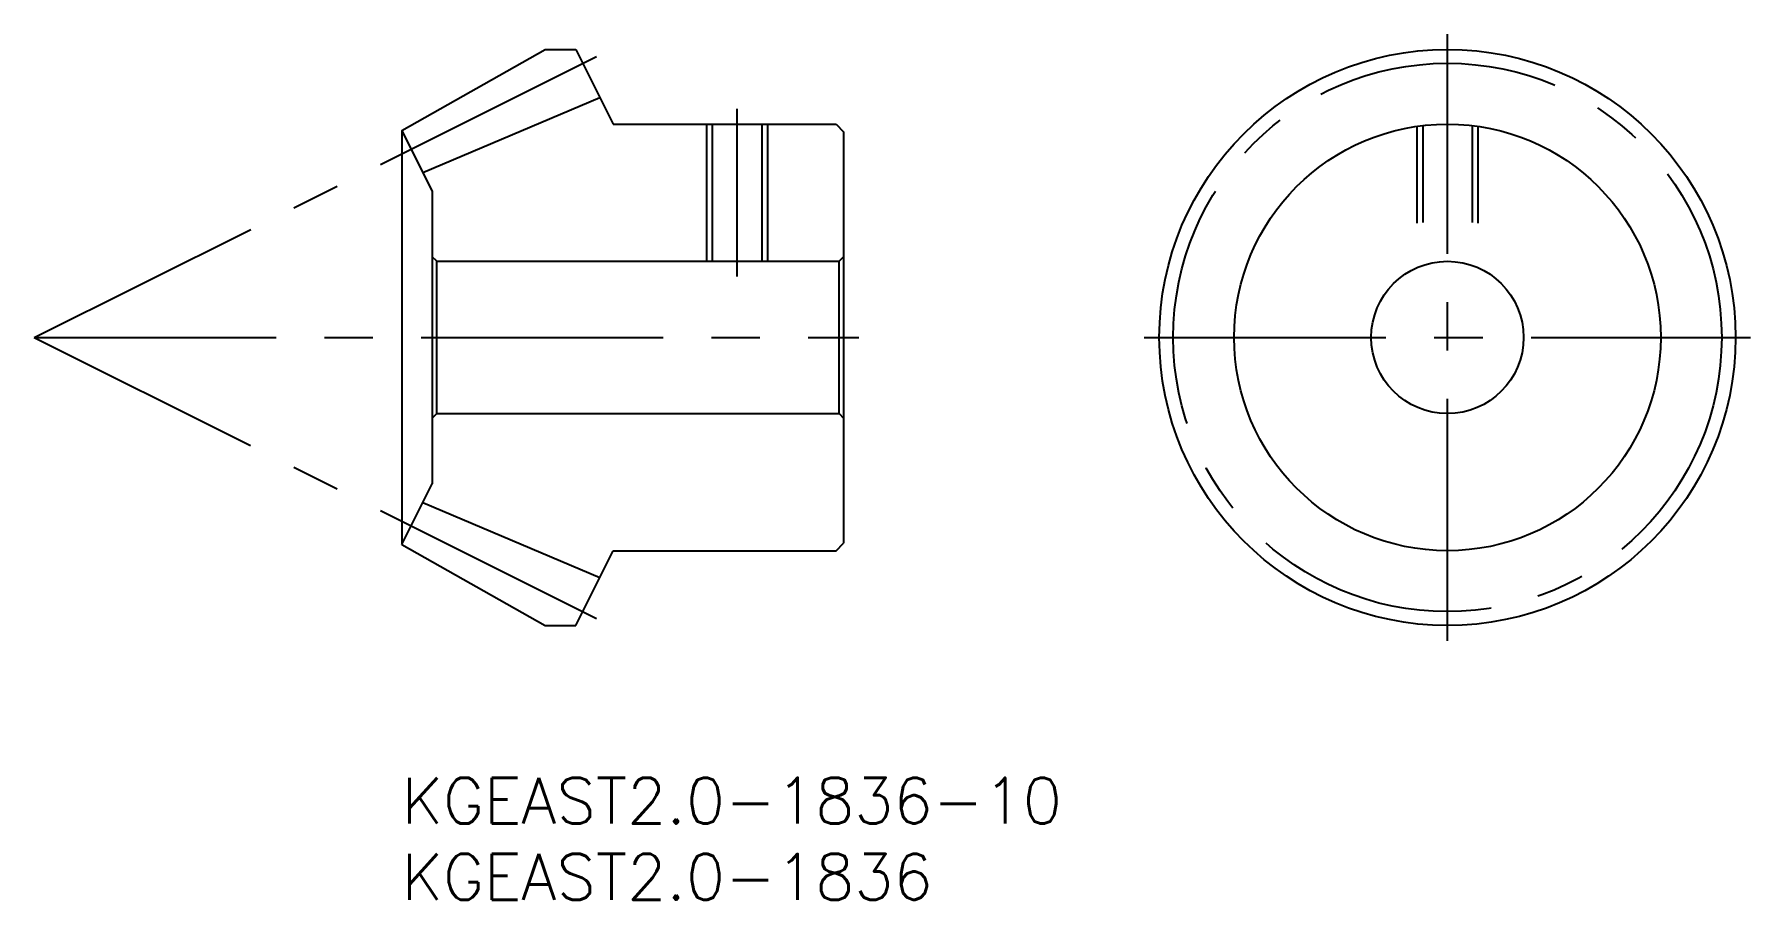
# Model space of a CAD drawing. Extents: x -24 to 89, y -8 to 49.
import ezdxf

# ---------------------------------------------------------------- set-up
doc = ezdxf.new("R2010")
doc.units = 0
doc.header["$LTSCALE"] = 0.5
doc.linetypes.add('CENTER', pattern=[50.8, 31.75, -6.35, 6.35, -6.35])
doc.linetypes.add('DASHED', pattern=[19.05, 12.7, -6.35])
for name, color, linetype in [('MSM_CENTER', 1, 'CENTER'), ('MSM_CONTINUOUS', 7, 'CONTINUOUS'), ('MSM_DASHED', 4, 'DASHED'), ('MSM_NARROW', 5, 'CONTINUOUS'), ('MSM_PART_NUMBER', 7, 'CONTINUOUS')]:
    doc.layers.add(name, color=color, linetype=linetype)
doc.styles.get("Standard").update_dxf_attribs({"font": 'txt.shx', "height": 1, "bigfont": 'bigfont.shx'})

# ---------------------------------------------------------------- blocks, each defined once
blk = doc.blocks.new('*U24')
at = {"layer": 'MSM_PART_NUMBER'}
blk.add_text('KGEAST2.0-1836-10', height=3, dxfattribs=at).set_placement((0, -3))
blk = doc.blocks.new('*U25')
at = {"layer": 'MSM_PART_NUMBER'}
blk.add_text('KGEAST2.0-1836', height=3, dxfattribs=at).set_placement((0, -8))

msp = doc.modelspace()

# ---------------------------------------------------------------- linework, layer by layer
at = {"layer": 'MSM_CENTER'}
for p, q in [((68.63, 9), (68.63, 48.81)), ((-24.12, 28.91), (12.78, 47.35)), ((22, 43.91), (22, 32.91)), ((-24.12, 28.91), (30, 28.91)), ((-24.12, 28.91), (12.78, 10.46)), ((48.72, 28.91), (88.53, 28.91))]:
    msp.add_line(p, q, dxfattribs=at)
msp.add_circle((68.63, 28.91), 18, dxfattribs=at)
at = {"layer": 'MSM_CONTINUOUS'}
for p, q in [((0, 42.5), (9.42, 47.81)), ((9.42, 47.81), (11.43, 47.81)), ((11.43, 47.81), (13.88, 42.91)), ((1.38, 39.73), (13, 44.67)), ((13.88, 42.91), (28.5, 42.91)), ((20.38, 42.91), (20.38, 33.91)), ((23.62, 42.91), (23.62, 33.91)), ((28.5, 42.91), (29, 42.4)), ((0, 42.5), (2, 38.5)), ((0, 42.5), (0, 15.31)), ((29, 42.4), (29, 15.4)), ((2, 38.5), (2, 19.31)), ((2.3, 33.91), (2, 34.21)), ((2.3, 33.91), (28.7, 33.91)), ((2.3, 23.91), (2.3, 33.91)), ((28.7, 33.91), (29, 34.21)), ((28.7, 23.91), (28.7, 33.91)), ((2.3, 23.91), (2, 23.6)), ((2.3, 23.91), (28.7, 23.91)), ((28.7, 23.91), (29, 23.6)), ((0, 15.31), (2, 19.31)), ((1.38, 18.08), (13, 13.14)), ((0, 15.31), (9.42, 10)), ((11.43, 10), (13.88, 14.9)), ((13.88, 14.9), (28.5, 14.9)), ((28.5, 14.9), (29, 15.4)), ((9.42, 10), (11.43, 10))]:
    msp.add_line(p, q, dxfattribs=at)
for radius in [18.91, 14, 5]:
    msp.add_circle((68.63, 28.91), radius, dxfattribs=at)
at = {"layer": 'MSM_DASHED'}
for p, q in [((67.01, 42.81), (67.01, 33.63)), ((70.25, 42.81), (70.25, 33.63)), ((66.63, 42.76), (66.63, 33.49)), ((70.63, 42.76), (70.63, 33.49))]:
    msp.add_line(p, q, dxfattribs=at)
at = {"layer": 'MSM_NARROW'}
for p, q in [((20, 42.91), (20, 33.91)), ((24, 42.91), (24, 33.91))]:
    msp.add_line(p, q, dxfattribs=at)

# ---------------------------------------------------------------- block references
at = {"layer": 'MSM_CONTINUOUS'}
for name in ['*U24', '*U25']:
    msp.add_blockref(name, (0, 0), dxfattribs=at)

doc.saveas('drawing.dxf')
